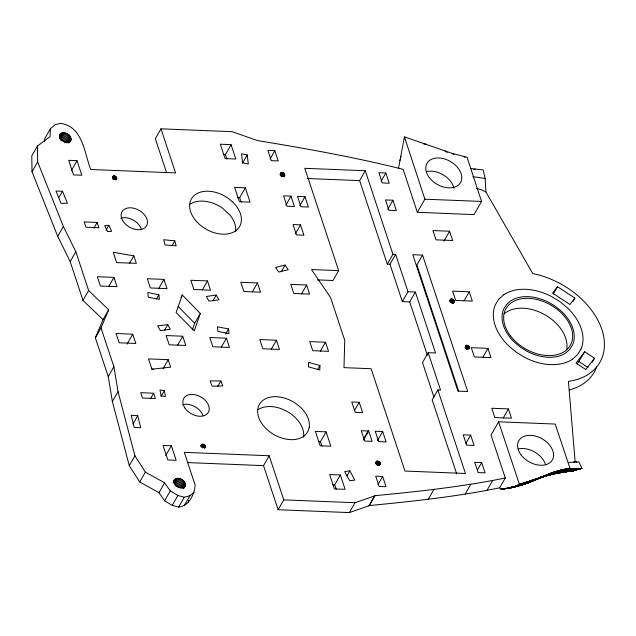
<?xml version="1.0" encoding="UTF-8"?>
<svg xmlns="http://www.w3.org/2000/svg" width="636" height="636" viewBox="0 0 636 636"><rect width="100%" height="100%" fill="white"/><g stroke="black" fill="none" stroke-linecap="round" stroke-linejoin="round"><path stroke-width="0.95" d="M319.932 365.557L319.805 370.025L308.46 366.829L308.587 362.337L319.932 365.557L317.571 369.667M470.258 168.461L483.209 169.963L485.133 178.47L485.904 191.921L532.745 273.56A71.113 48.59 29.8 0 1 601.879 329.528A71.113 48.59 29.8 0 1 568.425 381.369L575.111 461.482L576.844 462.118M44.615 141.55L44.751 138.6L50.403 128.734L55.173 124.664L60.587 123.408C82.815 126.397 84.278 152.823 90.702 169.502L175.576 172.913L160.98 128.822L232.22 131.684L257.262 140.524C306.178 148.601 355.055 157.267 403.16 169.375L417.319 212.281L474.019 214.61L481.547 201.445L467.039 157.243L452.323 153.451L404.424 136.891L398.454 168.596M50.403 128.734L50.045 136.605L37.452 146.018L31.8 155.884L32.007 171.744L57.717 236.33L70.175 261.555L82.966 300.367L103.016 319.63L95.352 337.78L108.247 376.607L112.365 401.491L129.291 465.719L139.713 481.993L158.96 492.685L164.613 500.802L172.245 505.374L178.637 507.099C189.067 505.994 194.425 494.474 195.141 485.117L184.297 452.355L269.179 455.766L283.767 499.864L278.115 509.73L349.355 512.592L369.206 505.692L374.803 495.714C418.488 491.469 462.245 486.81 505.278 477.978L491.04 435.064L498.568 421.811L555.212 424.061L569.975 468.287L553.113 472.556L539.789 477.692C553.765 474.098 567.264 467.667 582.004 468.478L578.951 461.951L568.926 462.356M71.033 139.753C71.757 134.315 62.042 129.688 59.601 135.373C58.878 140.81 68.585 145.437 71.033 139.753L69.618 142.218M188.423 502.122L188.685 500.341M284.761 175.115C284.014 177.539 279.848 175.6 280.412 173.413C282.01 170.877 286.82 174.661 283.823 176.76M380.201 463.97C380.765 461.784 376.599 459.844 375.844 462.277C375.82 463.445 376.87 464.328 377.895 464.678C379.493 465.528 381.29 462.642 379.255 465.616M454.271 301.472C453.54 303.833 449.469 301.949 450.026 299.81C451.751 297.258 456.402 301.281 453.269 303.388M185.219 485.801C186.642 480.347 177.293 475.362 174.097 480.371C172.666 485.825 182.023 490.817 185.219 485.801L183.804 488.265M192.414 329.758L194.664 323.319L200.316 313.453L182.325 295.009L180.91 297.473M200.316 313.453L194.219 330.935L176.108 312.483L182.325 295.009M95.352 337.78L100.997 327.922L108.669 309.772L88.619 290.509L75.827 251.689L63.362 226.464L37.659 161.886L37.452 146.018M116.793 178.398L115.991 179.352L114.393 179.304L112.516 177.571L112.691 176.299L114.862 175.973L116.332 176.999L116.793 178.398L115.847 180.044M369.206 505.692L369.158 505.58C412.836 501.335 456.592 496.676 499.626 487.836L500.985 489.219C514.27 488.019 527.228 483.75 539.296 478.224C552.891 473.47 567.463 468.756 582.004 468.478C567.67 470.012 553.511 473.271 539.789 477.692M205.595 446.742L204.776 447.68L202.328 447.172L201.294 445.844L201.501 444.58C203.019 443.364 205.619 444.882 205.595 446.742L204.657 448.388M503.227 417.995L508.418 408.916L491.763 408.256L494.832 417.526L511.455 418.194L508.418 408.916M32.007 171.744L37.659 161.886M59.426 135.548L60.364 133.91M59.625 135.834L61.04 133.369M59.53 137.106L61.883 132.996M59.561 138.553L62.853 132.797M60.158 139.356L63.918 132.781M60.802 140.349L65.039 132.948M61.938 140.691L66.176 133.29M63.036 141.2L67.273 133.799M64.061 141.852L68.298 134.458M64.967 142.623L69.205 135.23M66.2 142.671L69.96 136.088M67.249 142.766L70.548 137.01M68.1 142.885L70.922 137.948M68.736 142.989L71.089 138.879M69.809 142.186L70.755 140.54M71.375 170.559L77.02 160.693L68.712 160.359L73.522 174.9L81.837 175.234L77.02 160.693M58.703 197.812L62.471 191.237L55.968 191.039L61.024 203.345L67.416 203.289L62.471 191.237M57.717 236.33L63.362 226.464M112.302 177.563L113.24 175.918M112.588 178.271L114.003 175.806M112.985 179.257L114.862 175.973M113.796 179.678L115.68 176.387M114.925 179.463L116.332 176.999M115.784 179.344L116.722 177.706M70.175 261.555L75.827 251.689M93.858 228.189L97.157 222.441L84.198 221.916L85.955 227.219L98.914 227.744L97.157 222.441M160.98 128.822L155.335 138.688L166.513 172.459M105.958 230.248L108.78 225.319L104.725 225.605L107.564 231.584L111.666 231.297L108.78 225.319M82.966 300.367L88.619 290.509M108.78 286.431L113.963 277.391L97.308 276.708L100.401 286.033L116.976 286.621L113.963 277.391M129.561 263.272L133.799 255.879L113.264 252.254L116.587 262.565L136.35 263.36L133.799 255.879M103.016 319.63L108.669 309.772M171.951 245.766L174.781 240.837L163.667 239.74L165.042 244.94L176.164 245.822L174.781 240.837M226.893 159.032L225.414 154.548L231.067 144.682L220.342 144.213L225.08 158.571L235.797 159.024L231.067 144.682M108.247 376.607L113.9 366.741L100.997 327.922M158.785 288.442L163.969 279.403L147.321 278.719L150.35 287.949L166.982 288.633L163.969 279.403M127.073 344.076L132.725 334.218L116.094 333.471L119.186 342.796L135.818 343.456L132.725 334.218M156.488 298.88L158.841 294.77L147.791 292.528L148.22 297.25L159.398 299.349L158.841 294.77M242.523 163.15L247.229 154.93L241.6 153.872L242.467 162.8L248.326 164.016L247.229 154.93M112.365 401.491L118.018 391.625L113.9 366.741M241.163 202.161L239.685 197.677L245.337 187.811L234.612 187.342L239.351 201.699L250.067 202.153L245.337 187.811M164.462 330.362L167.761 324.606L170.257 329.265L160.415 330.664L157.688 325.847L167.761 324.606M270.117 158.905L274.832 150.684L267.891 150.406L271.278 160.646L278.218 160.924L274.832 150.684M202.272 289.968L207.455 280.921L190.816 280.269L193.916 289.507L210.54 290.159L207.455 280.921M163.047 368.729L168.222 359.69L148.466 358.895L151.964 369.214L170.623 367.163L168.222 359.69M177.547 345.269L182.731 336.229L166.107 335.57L169.192 344.807L185.831 345.467L182.731 336.229M133.019 423.981L137.726 415.761L131.119 415.181L134.188 427.408L140.731 427.734L137.726 415.761M150.843 398.144L153.666 393.215L140.707 392.69L142.464 397.993L155.423 398.518L153.666 393.215M280.031 174.415L280.969 172.777M280.317 174.296L281.263 172.65M280.182 175.051L281.589 172.587M280.54 175.035L281.955 172.571M280.921 175.083L282.328 172.61M280.834 175.997L282.718 172.714M281.215 176.148L283.1 172.857M281.573 176.347L283.457 173.056M281.915 176.577L283.799 173.294M282.209 176.848L284.093 173.564M282.933 176.323L284.348 173.859M283.131 176.633L284.546 174.169M283.743 176.132L284.682 174.495M283.815 176.45L284.761 174.805M212.933 300.82L216.232 295.064L218.959 299.882L208.886 301.122L206.382 296.471L216.232 295.064M161.083 396.355L164.382 390.599L159.978 389.971L161.075 395.886L165.432 396.506L164.382 390.599M129.291 465.719L134.943 455.861L118.018 391.625M285.803 205.174L290.986 196.134L283.537 195.84L286.963 206.191L294.412 206.493L290.986 196.134M139.713 481.993L145.366 472.127L134.943 455.861M225.74 333.844L228.562 328.907L217.385 326.817L217.941 331.388L228.992 333.638L228.562 328.907M299.787 205.738L304.97 196.699L297.521 196.397L300.947 206.756L308.396 207.058L304.97 196.699M252.277 291.98L257.461 282.933L240.821 282.281L243.922 291.519L260.545 292.17L257.461 282.933M221.256 347.248L226.44 338.209L209.8 337.525L212.822 346.763L229.469 347.447L226.44 338.209M165.702 455.607L171.354 445.741L163.039 445.407L167.856 459.955L176.164 460.289L171.354 445.741M295.311 233.905L300.494 224.858L293.037 224.556L296.463 234.915L303.921 235.217L300.494 224.858M281.311 271.675L285.079 265.093L288.211 269.696L278.719 272.073L275.579 267.454L285.079 265.093M217.584 386.696L220.883 380.94L210.047 380.948L212.114 386.163L222.799 385.949L220.883 380.94M158.96 492.685L164.613 482.819L145.366 472.127M173.103 482.12L174.51 479.655M173.238 482.35L175.123 479.067M173.556 482.74L175.91 478.63M174.018 483.304L176.84 478.367M164.613 500.802L170.265 490.936L164.613 482.819M174.582 484.044L177.881 478.288M175.218 484.966L178.986 478.391M175.886 486.079L180.123 478.677M176.999 486.532L181.236 479.131M200.563 446.226L201.501 444.58M201.119 445.86L202.057 444.222M178.048 487.136L182.286 479.735M201.405 446.583L202.812 444.119M201.779 447.585L203.663 444.302M179.002 487.868L183.24 480.474M202.59 448.014L204.474 444.731M180.29 487.884L184.058 481.309M203.719 447.808L205.126 445.343M181.411 487.963L184.702 482.207M204.585 447.696L205.523 446.051M172.245 505.374L177.897 495.508L184.289 497.233L189.941 495.722L194.075 492.256M182.333 488.074L185.156 483.145M183.041 488.194L185.394 484.083M387.268 264.131L392.921 254.265L395.624 254.376L389.971 264.234L387.268 264.131L359.626 180.608L365.279 170.75L304.795 168.317L338.654 270.634L333.002 280.5L317.499 279.88M183.534 488.265L185.418 484.974M178.637 507.099L184.289 497.233M301.448 294.039L306.624 285L290.803 284.364L293.816 293.458L309.565 294.094L306.624 285M271.262 349.259L276.445 340.22L259.814 339.537L262.827 348.774L279.474 349.458L276.445 340.22M184.289 505.588L189.941 495.722M381.123 181.22L385.837 173L378.897 172.722L382.284 182.961L389.224 183.24L385.837 173M387.753 209.276L392.929 200.237L385.48 199.935L388.906 210.293L396.363 210.595L392.929 200.237M320.313 351.279L325.497 342.24L309.748 341.604L312.753 350.706L328.581 351.342L325.497 342.24M278.115 509.73L263.527 465.632L269.179 455.766M422.558 255.1L467.706 391.522L457.936 391.132L412.796 254.702L422.558 255.1L416.906 264.958L458.628 391.037M321.911 446.186L320.425 441.702L326.077 431.836L315.369 431.431L320.139 445.788L330.839 446.178L326.077 431.836M407.994 291.749L415.364 292.043L409.711 301.909L402.342 301.615L407.994 291.749L395.624 254.376M443.92 241.116L449.58 231.234L432.957 230.566L436.026 239.844L452.673 240.511L449.58 231.234M354.49 410.49L359.197 402.27L351.748 401.976L355.174 412.327L362.631 412.629L359.197 402.27M336.182 489.315L334.695 484.831L340.347 474.965L329.647 474.559L334.409 488.917L345.11 489.307L340.347 474.965M363.426 439.19L368.141 430.97L368.705 430.993L372.132 441.352L364.682 441.05L361.256 430.699L368.141 430.97M363.53 440.04L368.705 430.993M347.041 475.8L349.872 470.863L354.84 480.108L349.76 480.729L344.664 471.634L349.872 470.863M449.914 300.717L450.852 299.071M449.763 301.472L451.178 299M450.113 301.456L451.528 298.992M450.487 301.496L451.894 299.031M450.391 302.41L452.276 299.127M450.757 302.561L452.641 299.27M451.115 302.752L452.999 299.461M451.918 302.156L453.325 299.691M451.735 303.245L453.619 299.954M452.45 302.712L453.865 300.248M452.649 303.014L454.056 300.55M452.784 303.324L454.191 300.86M453.325 302.815L454.263 301.17M377.506 440.597L382.689 431.558L375.24 431.256L378.666 441.615L386.116 441.917L382.689 431.558M415.364 292.043L435.533 352.988L428.163 352.694L422.511 362.56L433.951 397.134M464.065 300.852L469.241 291.805L452.594 291.137L455.662 300.415L472.31 301.082L469.241 291.805M375.526 462.992L376.464 461.354M375.343 463.692L376.758 461.227M375.677 463.628L377.084 461.164M376.035 463.612L377.45 461.148M376.417 463.66L377.824 461.187M376.329 464.574L378.213 461.291M349.355 512.592L355.007 502.726L374.85 495.834M376.711 464.725L378.595 461.434M377.069 464.924L378.953 461.633M377.41 465.155L379.295 461.871M377.705 465.425L379.589 462.141M378.428 464.9L379.843 462.436M378.627 465.21L380.042 462.746M378.77 465.536L380.177 463.064M379.31 465.027L380.256 463.382M379.318 465.329L380.256 463.692M377.927 484.688L382.634 476.467L375.701 476.189L379.088 486.429L386.02 486.707L382.634 476.467M369.158 505.58L374.803 495.714M428.163 352.694L440.533 390.075L437.822 389.963L432.17 399.829L456.704 473.963M465.21 346.954L466.156 345.308C475.704 347.033 462.666 351.994 466.156 345.308M465.067 347.709L466.482 345.245M465.417 347.693L466.832 345.229M465.313 348.56L467.198 345.269M465.695 348.655L467.571 345.364M466.061 348.798L467.945 345.507M466.419 348.989L468.303 345.698M466.745 349.22L468.629 345.936M467.508 348.663L468.923 346.199M467.754 348.949L469.169 346.485M467.953 349.259L469.36 346.787M468.557 348.743L469.495 347.105M468.629 349.053L469.567 347.415M482.772 357.392L487.955 348.353L471.3 347.685L474.377 356.955L491.024 357.631L487.955 348.353M428.187 499.435L433.832 489.569M465.942 443.308L470.648 435.088L463.199 434.793L466.625 445.152L474.074 445.446L470.648 435.088M553.24 294.07L557.478 286.669L574.849 298.077L572.964 301.369M477.429 470.004L481.667 462.603L474.734 462.324L478.121 472.564L485.061 472.842L481.667 462.603M465.218 494.013L470.871 484.147M486.953 490.428L492.598 480.57M499.626 487.836L505.278 477.978M577.321 363.887L584.707 351.756L594.501 358.219L592.148 362.329M417.319 212.281L424.896 199.195L404.424 136.891M580.899 349.323L577.424 354.809L572.448 359.229M399.75 160.471L400.561 159.262M569.975 468.287C548.24 471.173 529.947 485.196 508.22 488.233L512.56 486.938M527.697 482.756L554.608 471.888M557.478 286.669L552.589 293.101L569.959 304.509L574.849 298.077M584.707 351.756L576.001 363.1L585.796 369.556L594.501 358.219M548.089 474.257C535.091 480.919 520.94 484.457 506.972 488.551L510.636 487.542L508.403 487.947L510.152 487.399M503.863 294.699L498.878 299.119L495.412 304.612A49.203 33.621 29.8 0 0 509.261 346.437L516.496 352.36L524.573 357.305A47.605 32.523 29.8 0 0 572.456 359.237M509.086 487.979L525.702 483.773L536.649 478.614L567.376 469.058M527.196 483.177L519.731 485.419C524.954 483.932 529.104 480.347 534.574 479.361L524.573 484.076L513.649 486.794L527.952 482.955L533.294 480.657L527.848 482.883M522.991 484.338L511.972 487.351L526.274 483.304L549.949 473.717L557.661 471.499L568.202 469.106L580.779 468.859L547.214 475.259L551.571 474.194L540.998 477.072M517.132 485.952L528.659 482.048L530.376 480.856L516.742 486.222L526.966 482.978L523.77 484.068L526.29 483.122M546.904 474.989L524.573 484.076L516.519 485.618L527.952 482.955L536.649 478.614L528.659 482.048M518.181 485.403L520.494 483.773L526.934 481.913L519.095 484.783L525.877 482.716M519.35 484.155L517.919 485.077L520.494 483.773L519.35 484.155L498.568 421.811M569.498 468.358L540.902 477.119M520.661 484.918L521.918 484.203M573.394 462.467L575.111 461.482M580.779 468.859L563.083 471.316L543.128 476.642L556.087 471.721L564.219 469.455L547.691 474.766L557.223 471.228L568.989 468.493C557.82 470.155 547.477 474.933 537.03 479.011L552.915 472.564L565.173 469.169M543.128 476.642L551.611 472.938L562.144 469.869L554.544 472.135L537.03 479.011L564.219 469.455M577.814 468.621L574.475 469.36L579.285 469.225C568.202 472.373 556.317 471.745 545.354 475.887M571.223 468.867L564.553 471.713L552.446 474.011L576.558 470.131L576.455 469.678L567.9 470.616L547.97 475.251M534.025 479.775L534.709 479.942L540.862 477.183M533.294 480.657L522.538 484.68L512.385 487.399M526.966 482.978L519.668 485.507L503.633 489.06L507.448 488.17M534.041 480.331L536.283 479.337M534.542 480.267L544.48 476.094L542.85 476.292L549.369 474.853L545.291 475.887M536.18 479.345L530.71 481.373L532.92 480.411M539.296 478.224L543.263 476.587L533.819 480.077M543.47 476.292L551.611 472.938M534.105 480.331L538.175 478.67M527.133 482.803L529.812 481.73M547.318 474.702L554.091 472.095M556.087 471.721L549.623 474.178L568.989 468.493M549.949 473.717L556.993 471.165M527.785 482.66L530.249 481.698L528.707 482.231M540.075 477.747L559.473 471.022M530.71 481.373L533.413 480.363M541.928 477.143L557.661 471.499L568.703 468.653M564.363 469.742L547.771 475.354L563.083 471.316L561.31 470.568L543.565 476.515L559.68 470.433L557.223 471.228M574.324 468.676L559.394 471.252L539.145 478.041M525.559 483.193L529.852 481.675M550.879 473.279L564.172 469.71M547.946 475.052L559.744 471.483L559.712 471.912L544.146 476.34M533.739 480.132L536.204 479.29M507.409 488.313L520.502 485.03L515.351 486.659L510.859 487.796L526.306 483.082L523.818 483.845M519.032 485.308L521.687 484.409M547.811 474.973L559.394 471.252M539.948 477.779L548.121 475.14M520.304 485.292L523.492 484.25M519.699 485.181L522.164 484.37M517.942 485.522L511.447 487.351L518.189 485.57M515.375 486.612L520.502 485.03M502.718 488.694L500.985 489.219L503.768 488.742M517.227 485.983L509.969 488.011M518.086 485.578L510.581 487.701M578.625 468.748L579.332 468.557M546.586 475.664L540.807 476.928L544.48 476.094M473.748 169.518L475.203 169.144M514.365 486.882L517.585 486.063M508.403 487.947L510.064 487.542M552.35 474.043L564.553 471.713L574.841 470.497L567.9 470.616L550.188 474.663M545.895 475.649L563.87 471.546M555.474 473.423L555.061 473.446L565.929 471.308M550.275 474.647L554.775 473.597M555.991 473.327L576.558 470.131M547.214 475.259L550.561 474.536M562.009 470.64L564.879 470.052L567.9 470.616M552.533 474.011L560.427 472.421L555.061 473.446M571.009 470.648L572.845 470.775L568.934 471.149L573.402 470.775L564.744 471.356L566.517 471.022M576.717 469.304L558.281 472.794L574.014 470.704L570.905 470.807M505.62 488.424L507.472 488.106M562.343 472.127L574.014 470.704M579.285 469.225L572.98 470.004L574.228 470.115M565.603 469.225L566.899 469.114M562.518 470.171L571.287 469.01M512.696 487.049L513.856 486.961M564.744 471.356L569.045 471.085M423.934 144.07L425.905 143.967M318.477 441.63L320.425 441.702M332.747 484.759L334.695 484.831M307.077 178.501L359.626 180.608M424.896 199.195L481.547 201.445M338.654 270.634L311.521 269.545L330.585 297.553L344.76 340.403L343.981 367.64L371.114 368.729L404.973 471.045L465.457 473.478L437.822 389.963M151.71 369.111L153.681 369.19M187.533 462.579L263.527 465.632M283.767 499.864L355.007 502.726M223.467 154.461L225.414 154.548M237.737 197.589L239.685 197.677M472.969 176.673L485.133 178.47M400.37 156.623L401.316 156.774M476.491 188.312L481.055 189.631L485.904 191.921M170.265 490.936L177.897 495.508M452.323 153.451L453.873 154.413M579.062 361.622L588.038 367.544M463.771 156.512L465.043 157.37M445.073 150.994L447.203 152.441M178.056 306.29L194.664 323.319M409.711 301.909L427.4 355.357M365.279 170.75L392.921 254.265M389.971 264.234L402.342 301.615M596.671 366.837A71.113 48.59 29.8 0 1 569.315 389.94M258.129 409.624A27.777 18.985 29.8 0 1 288.164 412.072A27.777 18.985 29.8 0 1 303.579 437.171M182.524 404.79A14.151 9.675 29.8 0 1 202.948 415.34M120.808 218.18A14.151 9.675 29.8 0 1 141.446 229.493M190.14 204.164A27.777 18.985 29.8 0 1 222.449 208.099L230.153 215.278A27.777 18.985 29.8 0 1 235.59 231.711M504.125 313.858A37.039 25.305 29.8 0 1 544.67 314.637A37.039 25.305 29.8 0 1 566.795 349.021M503.855 294.691A47.605 32.523 29.8 0 1 551.73 296.622L559.807 301.567L567.058 307.49A49.203 33.621 29.8 0 1 580.891 349.315M518.292 448.976A19.342 13.221 29.8 0 1 545.378 464.169M426.494 171.577A19.342 13.221 29.8 0 1 453.977 188.24M309.231 427.305L308.15 430.922L306.139 434.054A27.777 18.985 29.8 0 1 263.232 425.46A27.777 18.985 29.8 0 1 276.406 396.697A27.777 18.985 29.8 0 1 309.231 427.305M556.913 472.166L550.863 474.345L556.913 472.166M506.526 304.541L503.736 308.961A39.623 27.07 29.8 0 0 514.89 342.645L520.717 347.415L527.22 351.398A38.335 26.195 29.8 0 0 565.77 352.948L569.777 349.387L572.575 344.966A39.623 27.07 29.8 0 0 561.421 311.29L555.594 306.52L549.083 302.537A38.335 26.195 29.8 0 0 510.533 300.979L506.526 304.541M232.267 201.62L228.101 198.233A27.777 18.985 29.8 0 0 189.806 203.568A27.777 18.985 29.8 0 0 222.632 234.175A27.777 18.985 29.8 0 0 235.805 205.42L232.267 201.62M510.43 335.8A37.039 25.305 29.8 0 0 569.816 346.159A37.039 25.305 29.8 0 0 534.216 298.944A37.039 25.305 29.8 0 0 510.43 335.8M184.973 408.042A14.151 9.675 29.8 0 0 207.789 413.177A14.151 9.675 29.8 0 0 195.379 394.797A14.151 9.675 29.8 0 0 184.973 408.042M122.756 220.716A14.151 9.675 29.8 0 0 145.596 227.084A14.151 9.675 29.8 0 0 134.538 208.425A14.151 9.675 29.8 0 0 122.756 220.716M521.067 454.907A19.342 13.221 29.8 0 0 552.096 460.345A19.342 13.221 29.8 0 0 533.548 435.684A19.342 13.221 29.8 0 0 521.067 454.907M429.268 177.508A19.342 13.221 29.8 0 0 460.297 182.945A19.342 13.221 29.8 0 0 441.742 158.285A19.342 13.221 29.8 0 0 429.268 177.508"/></g></svg>
